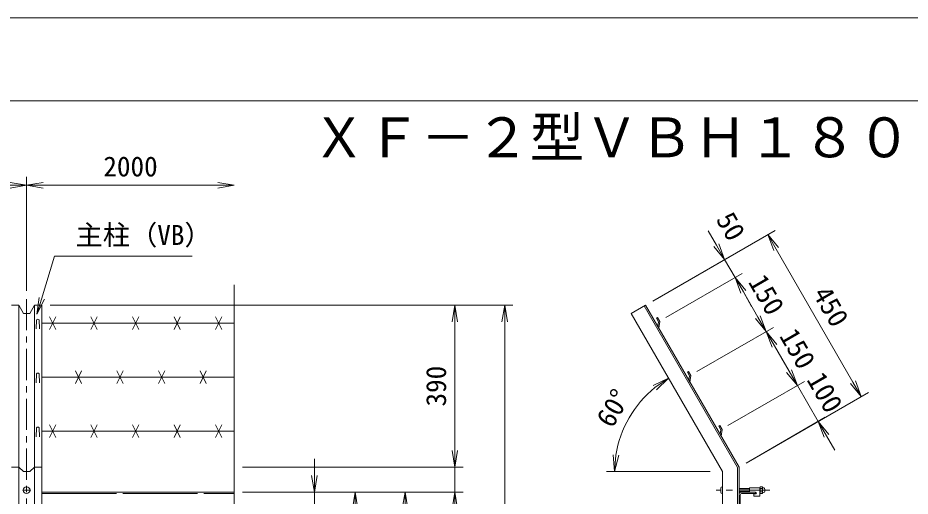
# Model space of a CAD drawing. Units: millimetres, scale not verified. Extents: x -4200 to 4200, y -2970 to 2970.
# Drawn here: x -1406 to 742, y 1819 to 2970 of the extents above; entities that cross this region are included whole.
import ezdxf
from ezdxf.enums import TextEntityAlignment as Align

# ---------------------------------------------------------------- set-up
doc = ezdxf.new("R2010")
doc.units = ezdxf.units.MM
doc.header["$LTSCALE"] = 15
doc.linetypes.add('CHAIN1', pattern=[8, 5, -1, 1, -1])
doc.linetypes.add('LONG_DASHED2', pattern=[13, 12, -1])
doc.layers.add('0-0_D-TTL-TXT', color=7, linetype='Continuous')
for name, color, linetype, lineweight in [('0-3_D-STR1', 1, 'Continuous', 9), ('0-4_D-BMK', 2, 'CHAIN1', 9), ('0-5_D-STR-DIM', 7, 'Continuous', 9), ('0-8_0', 7, 'Continuous', 9), ('0-9_D-STR-TXT', 7, 'Continuous', 9), ('0-B_D-STR3', 3, 'Continuous', 9), ('0-D_D-TTL', 2, 'Continuous', 9)]:
    doc.layers.add(name, color=color, linetype=linetype, lineweight=lineweight)
doc.styles.add('ＭＳ ゴシック', font='')
doc.styles.get('ＭＳ ゴシック').set_extended_font_data('MS Gothic')

# ---------------------------------------------------------------- blocks, each defined once
blk = doc.blocks.new('_Open')
at = {"layer": '0-8_0'}
blk.add_line((-15, 2.5), (0, 0), dxfattribs=at)
blk.add_lwpolyline([(-15, -2.5), (0, 0), (-15, 0)], dxfattribs=at)

msp = doc.modelspace()

# ---------------------------------------------------------------- linework, layer by layer
at = {"layer": '0-3_D-STR1'}
for p, q in [((-1404.13, -271.31), (-1404.13, 2278.4)), ((-1366.13, -271.31), (-1366.13, 2278.4)), ((-1348.63, -271.31), (-1348.63, 2278.4)), ((105.17, 2278.4), (70.53, 2258.4)), ((330.17, 1888.69), (105.17, 2278.4)), ((290.17, 1877.97), (70.53, 2258.4)), ((326.67, 1887.75), (102.14, 2276.65)), ((-1361.13, 2242.98), (-1361.88, 2221.48)), ((-1355.13, 2242.98), (-1354.38, 2221.48)), ((131.29, 2247.16), (133.89, 2248.66)), ((131.29, 2247.16), (136.23, 2238.6)), ((133.89, 2248.66), (139.39, 2239.13)), ((136.23, 2238.6), (134.69, 2227.27)), ((139.39, 2239.13), (136.98, 2223.31)), ((134.69, 2227.27), (136.98, 2223.31)), ((-1361.13, 2113.08), (-1361.88, 2091.58)), ((-1355.13, 2113.08), (-1354.38, 2091.58)), ((206.29, 2117.25), (211.23, 2108.7)), ((211.23, 2108.7), (209.69, 2097.36)), ((214.39, 2109.23), (211.98, 2093.4)), ((209.69, 2097.36), (211.98, 2093.4)), ((-1361.13, 1983.17), (-1361.88, 1961.67)), ((-1355.13, 1983.17), (-1354.38, 1961.67)), ((281.29, 1987.35), (283.89, 1988.85)), ((281.29, 1987.35), (286.23, 1978.79)), ((283.89, 1988.85), (289.39, 1979.32)), ((286.23, 1978.79), (284.69, 1967.46)), ((289.39, 1979.32), (286.98, 1963.5)), ((284.69, 1967.46), (286.98, 1963.5)), ((290.17, -271.31), (290.17, 1877.97)), ((326.67, -271.31), (326.67, 1887.75)), ((330.17, -271.31), (330.17, 1888.69)), ((-1348.63, 1828.69), (-885.13, 1828.69)), ((370.17, 1828.69), (335.17, 1828.69)), ((370.17, 1827.69), (370.17, 1828.69)), ((330.17, 1823.69), (330.17, 1788.69)), ((333.17, 1821.19), (333.17, 1790.69)), ((368.17, 1825.69), (337.67, 1825.69))]:
    msp.add_line(p, q, dxfattribs=at)
at = {"layer": '0-3_D-STR1', "linetype": 'LONG_DASHED2'}
msp.add_line((-1348.63, 1825.69), (-885.13, 1825.69), dxfattribs=at)
at = {"layer": '0-3_D-STR1'}
for points in [[(-1421.63, 2278.4), (-1404.13, 2278.4), (-1392.63, 2258.4), (-1377.63, 2258.4), (-1366.13, 2278.4), (-1348.63, 2278.4)], [(206.29, 2117.25), (208.89, 2118.75), (214.39, 2109.23)], [(-1421.63, 1888.69), (-1404.13, 1888.69), (-1392.63, 1877.97), (-1377.63, 1877.97), (-1366.13, 1888.69), (-1348.63, 1888.69)]]:
    msp.add_lwpolyline(points, dxfattribs=at)
for centre, radius, start, end in [((-1358.13, 2241.73), 3.25, 22.61986, 157.38014), ((-1358.13, 2111.83), 3.25, 22.61986, 157.38014), ((-1358.13, 1981.92), 3.25, 22.61986, 157.38014), ((335.17, 1823.69), 5, 90, 180), ((368.17, 1827.69), 2, 270, 0), ((337.67, 1821.19), 4.5, 90, 180)]:
    msp.add_arc(centre, radius, start, end, dxfattribs=at)
at = {"layer": '0-4_D-BMK'}
for p, q in [((-1385.13, 2293.4), (-1385.13, -286.31)), ((-1375.13, 1833.19), (-1395.13, 1833.19)), ((404.4, 1833.19), (275.17, 1833.19))]:
    msp.add_line(p, q, dxfattribs=at)
at = {"layer": '0-5_D-STR-DIM'}
for p, q in [((-1385.13, 2313.4), (-1385.13, 2587.19)), ((-1385.13, 2313.4), (-1385.13, 2587.19)), ((-1345.13, 2567.19), (-925.13, 2567.19)), ((122.49, 2288.4), (416.82, 2458.34)), ((275.58, 2422.98), (255.58, 2457.62)), ((419.5, 2413.7), (604.5, 2093.27)), ((122.49, 2288.4), (312.9, 2398.34)), ((295.58, 2388.34), (320.58, 2345.04)), ((153.55, 2248.6), (337.9, 2355.04)), ((153.55, 2248.6), (337.9, 2355.04)), ((-885.13, 2327.86), (-885.13, 1019.34)), ((340.58, 2310.4), (360.58, 2275.75)), ((340.58, 2310.4), (375.58, 2249.77)), ((-1328.63, 2278.4), (-334.08, 2278.4)), ((-1328.63, 2278.4), (-214.08, 2278.4)), ((-354.08, 1928.69), (-354.08, 2238.4)), ((-234.08, 68.69), (-234.08, 2238.4)), ((228.55, 2118.7), (412.9, 2225.13)), ((228.55, 2118.7), (412.9, 2225.13)), ((415.58, 2180.49), (450.58, 2119.87)), ((450.58, 2119.87), (430.58, 2154.51)), ((190.89, 2049.93), (150.45, 2119.98)), ((303.55, 1988.79), (487.9, 2095.23)), ((303.55, 1988.79), (487.9, 2095.23)), ((470.58, 2085.23), (520.58, 1998.63)), ((347.49, 1898.69), (641.82, 2068.63)), ((347.49, 1898.69), (537.9, 2008.63)), ((-354.08, 1928.69), (-354.08, 1968.69)), ((540.58, 1963.99), (560.58, 1929.34)), ((-692.18, 1868.69), (-692.18, 1908.69)), ((-865.13, 1888.69), (-334.08, 1888.69)), ((-865.13, 1888.69), (-334.08, 1888.69)), ((-354.08, 1828.69), (-354.08, 1888.69)), ((260.39, 1877.97), (10.72, 1877.97)), ((-865.13, 1828.69), (-574.08, 1828.69)), ((-865.13, 1828.69), (-454.08, 1828.69)), ((-865.13, 1828.69), (-334.08, 1828.69)), ((-865.13, 1828.69), (-334.08, 1828.69)), ((-845.13, 1828.69), (-672.18, 1828.69)), ((-692.18, 1828.69), (-692.18, 1768.69))]:
    msp.add_line(p, q, dxfattribs=at)
msp.add_arc((290.17, 1877.97), 259.44, 128.84241, 171.15759, dxfattribs=at)
at = {"layer": '0-9_D-STR-TXT'}
msp.add_lwpolyline([(-986.73, 2396.44), (-1318.11, 2396.44), (-1359.81, 2258.78)], dxfattribs=at)
at = {"layer": '0-B_D-STR3'}
for p, q in [((-1348.63, 2235.1), (-885.13, 2235.1)), ((-1330.13, 2220.1), (-1315.13, 2250.1)), ((-1330.13, 2250.1), (-1315.13, 2220.1)), ((-1230.13, 2220.1), (-1215.13, 2250.1)), ((-1230.13, 2250.1), (-1215.13, 2220.1)), ((-1130.13, 2220.1), (-1115.13, 2250.1)), ((-1130.13, 2250.1), (-1115.13, 2220.1)), ((-1030.13, 2220.1), (-1015.13, 2250.1)), ((-1030.13, 2250.1), (-1015.13, 2220.1)), ((-930.13, 2220.1), (-915.13, 2250.1)), ((-930.13, 2250.1), (-915.13, 2220.1)), ((-1267.63, 2120.2), (-1252.63, 2090.2)), ((-1267.63, 2090.2), (-1252.63, 2120.2)), ((-1167.63, 2120.2), (-1152.63, 2090.2)), ((-1167.63, 2090.2), (-1152.63, 2120.2)), ((-1067.63, 2120.2), (-1052.63, 2090.2)), ((-1067.63, 2090.2), (-1052.63, 2120.2)), ((-967.63, 2120.2), (-952.63, 2090.2)), ((-967.63, 2090.2), (-952.63, 2120.2)), ((-1348.63, 2105.2), (-885.13, 2105.2)), ((-1330.13, 1960.29), (-1315.13, 1990.29)), ((-1330.13, 1990.29), (-1315.13, 1960.29)), ((-1230.13, 1960.29), (-1215.13, 1990.29)), ((-1230.13, 1990.29), (-1215.13, 1960.29)), ((-1130.13, 1960.29), (-1115.13, 1990.29)), ((-1130.13, 1990.29), (-1115.13, 1960.29)), ((-1030.13, 1960.29), (-1015.13, 1990.29)), ((-1030.13, 1990.29), (-1015.13, 1960.29)), ((-930.13, 1960.29), (-915.13, 1990.29)), ((-930.13, 1990.29), (-915.13, 1960.29)), ((-1348.63, 1975.29), (-885.13, 1975.29)), ((286.17, 1838.19), (286.17, 1828.19)), ((289.17, 1841.19), (290.17, 1841.19)), ((290.17, 1841.19), (290.17, 1825.19)), ((330.17, 1837.19), (355.42, 1837.19)), ((330.17, 1836.44), (355.42, 1836.44)), ((330.17, 1829.94), (355.42, 1829.94)), ((330.17, 1829.19), (355.42, 1829.19)), ((355.42, 1839.19), (355.42, 1828.69)), ((380.42, 1839.19), (355.42, 1839.19)), ((370.17, 1828.69), (355.42, 1828.69)), ((380.42, 1839.43), (380.42, 1827.08)), ((380.42, 1839.43), (380.42, 1827.08)), ((380.42, 1839.19), (380.42, 1819.19)), ((381.42, 1841.29), (385.92, 1841.29)), ((385.92, 1837.24), (381.42, 1837.24)), ((385.92, 1829.14), (381.42, 1829.14)), ((386.92, 1839.43), (386.92, 1827.08)), ((386.92, 1839.43), (386.92, 1827.08)), ((289.17, 1825.19), (290.17, 1825.19)), ((365.42, 1824.19), (365.42, 1819.19)), ((370.17, 1824.19), (365.42, 1824.19)), ((380.42, 1819.19), (365.42, 1819.19)), ((381.42, 1825.09), (385.92, 1825.09))]:
    msp.add_line(p, q, dxfattribs=at)
msp.add_circle((-1385.13, 1833.19), 8, dxfattribs=at)
for centre, radius, start, end in [((289.17, 1838.19), 3, 90, 180), ((289.17, 1828.19), 3, 180, 270), ((370.17, 1826.44), 2.25, 270, 90), ((382.95, 1839.27), 2.54, 127.21089, 232.78911), ((389.12, 1833.19), 8.7, 152.26063, 207.73937), ((382.97, 1827.12), 2.55, 127.42505, 232.57495), ((384.38, 1839.27), 2.54, 307.21089, 52.78911), ((378.22, 1833.19), 8.7, 332.26063, 27.73937), ((384.37, 1827.12), 2.55, 307.42505, 52.57495), ((387.29, 1840.14), 0.5, 189.83916, 262.83194), ((387.29, 1826.25), 0.5, 97.16806, 163.42019), ((386.42, 1833.19), 6.5, 277.16806, 82.83194)]:
    msp.add_arc(centre, radius, start, end, dxfattribs=at)
at = {"layer": '0-D_D-TTL', "color": 7}
msp.add_lwpolyline([(-4200.15, -2969.98), (4199.85, -2969.98), (4199.85, 2970.02), (-4200.15, 2970.02)], close=True, dxfattribs=at)
at = {"layer": '0-D_D-TTL'}
msp.add_lwpolyline([(-3900.15, 2770.02), (3899.85, 2770.02), (3899.85, -2769.98), (-3900.15, -2769.98)], close=True, dxfattribs=at)

# ---------------------------------------------------------------- block references
at = {"layer": '0-5_D-STR-DIM', "xscale": 2.666667, "yscale": 2.666667}
for p in [(-1385.13, 2567.19), (-885.13, 2567.19)]:
    msp.add_blockref('_Open', p, dxfattribs=at)
for p, rotation in [((-1385.13, 2567.19), 180), ((399.5, 2448.34), 120), ((295.58, 2388.34), 300), ((320.58, 2345.04), 120), ((320.58, 2345.04), 120), ((-354.08, 2278.4), 90), ((-234.08, 2278.4), 90), ((395.58, 2215.13), 300), ((395.58, 2215.13), 120), ((160.45, 2102.66), 34.42121), ((470.58, 2085.23), 300), ((470.58, 2085.23), 300), ((624.5, 2058.63), 300), ((520.58, 1998.63), 120), ((-354.08, 1888.69), 270), ((-354.08, 1888.69), 270), ((30.72, 1877.97), 265.57879), ((-692.18, 1828.69), 270), ((-594.08, 1828.69), 90), ((-474.08, 1828.69), 90), ((-354.08, 1828.69), 90), ((-354.08, 1828.69), 90)]:
    msp.add_blockref('_Open', p, dxfattribs=dict(at, rotation=rotation))
at = {"layer": '0-9_D-STR-TXT', "xscale": 2.666667, "yscale": 2.666667, "rotation": 253.14944}
msp.add_blockref('_Open', (-1360.39, 2256.86), dxfattribs=at)

# ---------------------------------------------------------------- texts
at = {"layer": '0-0_D-TTL-TXT', "style": 'ＭＳ ゴシック'}
msp.add_text('ＸＦ－２型ＶＢＨ１８００（外忍）', height=96.22, dxfattribs=at).set_placement((-698.64, 2605.5), align=Align.BOTTOM_LEFT)
at = {"layer": '0-5_D-STR-DIM', "style": 'ＭＳ ゴシック'}
msp.add_text('2000', height=48.06, dxfattribs=at).set_placement((-1200.38, 2573.94), align=Align.BOTTOM_LEFT)
for s, rotation, p in [('50', 300, (260.94, 2477.65)), ('150', 300, (338.6, 2327.32)), ('450', 300, (493.6, 2298.86)), ('150', 300, (413.6, 2197.42)), ('390', 90, (-360.83, 2034.67)), ('100', 300, (479.33, 2092.14)), ('60°', 60, (37.61, 1972.92))]:
    msp.add_text(s, height=48.06, rotation=rotation, dxfattribs=at).set_placement(p, align=Align.BOTTOM_LEFT)
at = {"layer": '0-9_D-STR-TXT', "style": 'ＭＳ ゴシック'}
msp.add_text('主柱（VB）', height=48.06, dxfattribs=at).set_placement((-1267.19, 2409.02), align=Align.BOTTOM_LEFT)

doc.saveas('drawing.dxf')
